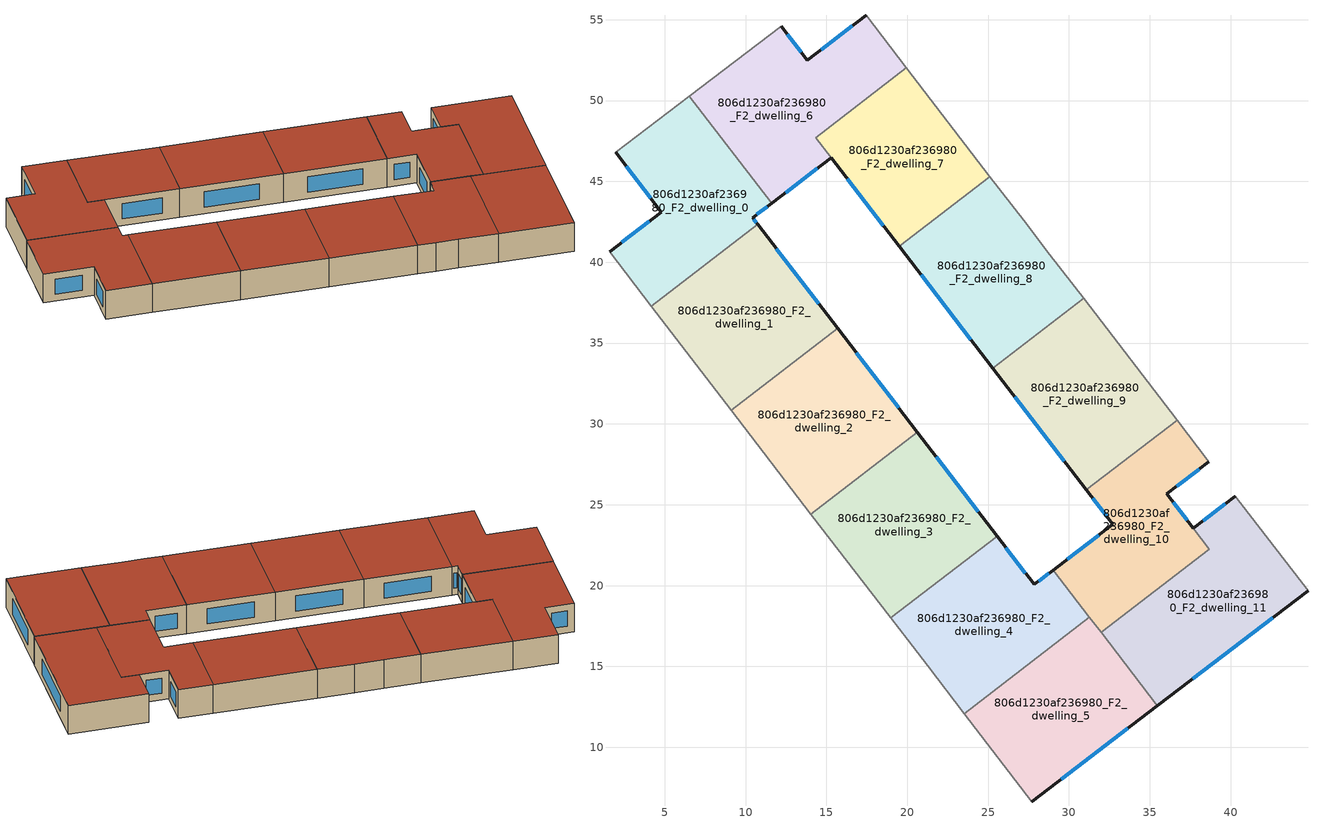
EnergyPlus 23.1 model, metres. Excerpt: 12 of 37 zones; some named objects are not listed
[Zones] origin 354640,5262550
806d1230af236980_F2_dwelling_0
 floor to 806d1230af236980_F1_dwelling_0 (EU_floor_Construction): 6.52,50.27 11.6,43.65 10.43,42.75 10.75,42.34 4.17,37.29 1.58,40.66 4.79,43.11 1.96,46.79 z6
 wall outside (EU_wall_Construction): 10.75,42.34 10.43,42.75 11.6,43.65 / 1.96,46.79 4.79,43.11 1.58,40.66 z6:9
 wall to 806d1230af236980_F2_dwelling_6 (EU_wall_Construction): 11.6,43.65 6.52,50.27 z6:9
 wall to 806d1230af236980_F2_dwelling_1 (EU_wall_Construction): 4.17,37.29 10.75,42.34 z6:9
 wall adiabatic (EU_wall_Construction): 1.58,40.66 4.17,37.29 / 6.52,50.27 1.96,46.79 z6:9
 window (EU_Window_Construction): 10.71,42.96 11.33,43.44 / 10.67,42.44 10.5,42.66 / 4.04,42.53 2.34,41.23 / 2.63,45.92 4.13,43.97 z6.7:8.3
 roof outside (EU_roof_Construction): 10.75,42.34 10.43,42.75 11.6,43.65 6.52,50.27 1.96,46.79 4.79,43.11 1.58,40.66 4.17,37.29 z9
806d1230af236980_F2_dwelling_1
 floor to 806d1230af236980_F1_dwelling_1 (EU_floor_Construction): 10.75,42.34 15.69,35.91 9.11,30.86 4.17,37.29 z6
 wall outside (EU_wall_Construction): 15.69,35.91 10.75,42.34 z6:9
 wall to 806d1230af236980_F2_dwelling_2 (EU_wall_Construction): 9.11,30.86 15.69,35.91 z6:9
 wall adiabatic (EU_wall_Construction): 4.17,37.29 9.11,30.86 z6:9
 window (EU_Window_Construction): 14.53,37.42 11.91,40.83 z6.7:8.3
 roof outside (EU_roof_Construction): 15.69,35.91 10.75,42.34 4.17,37.29 9.11,30.86 z9
806d1230af236980_F2_dwelling_10
 floor to 806d1230af236980_F1_dwelling_10 (EU_floor_Construction): 36.69,30.22 38.66,27.65 36.06,25.67 38.68,22.24 31.98,17.1 29.02,20.96 32.71,23.79 31.07,25.91 z6
 wall outside (EU_wall_Construction): 31.07,25.91 32.71,23.79 29.02,20.96 / 37.69,23.54 36.06,25.67 38.66,27.65 z6:9
 wall to 806d1230af236980_F2_dwelling_9 (EU_wall_Construction): 36.69,30.22 31.07,25.91 z6:9
 wall adiabatic (EU_wall_Construction): 38.66,27.65 36.69,30.22 z6:9
 wall to 806d1230af236980_F2_dwelling_11 (EU_wall_Construction): 31.98,17.1 38.68,22.24 37.69,23.54 z6:9
 wall to 806d1230af236980_F2_dwelling_4 (EU_wall_Construction): 29.02,20.96 31.27,18.04 z6:9
 wall to 806d1230af236980_F2_dwelling_5 (EU_wall_Construction): 31.27,18.04 31.98,17.1 z6:9
 window (EU_Window_Construction): 31.84,23.12 29.88,21.63 / 31.46,25.41 32.32,24.29 / 36.67,26.14 38.05,27.19 / 37.31,24.04 36.45,25.17 z6.7:8.3
 roof outside (EU_roof_Construction): 38.68,22.24 36.06,25.67 38.66,27.65 36.69,30.22 31.07,25.91 32.71,23.79 29.02,20.96 31.98,17.1 z9
806d1230af236980_F2_dwelling_11
 floor to 806d1230af236980_F1_dwelling_11 (EU_floor_Construction): 40.29,25.52 44.78,19.67 35.47,12.56 31.98,17.1 38.68,22.24 37.69,23.54 z6
 wall outside (EU_wall_Construction): 40.29,25.52 37.69,23.54 / 35.47,12.56 44.78,19.67 z6:9
 wall adiabatic (EU_wall_Construction): 44.78,19.67 40.29,25.52 z6:9
 wall to 806d1230af236980_F2_dwelling_5 (EU_wall_Construction): 31.98,17.1 35.47,12.56 z6:9
 window (EU_Window_Construction): 39.68,25.06 38.3,24.01 / 37.65,14.23 42.6,18 z6.7:8.3
 roof outside (EU_roof_Construction): 44.78,19.67 40.29,25.52 37.69,23.54 38.68,22.24 31.98,17.1 35.47,12.56 z9
806d1230af236980_F2_dwelling_2
 floor to 806d1230af236980_F1_dwelling_2 (EU_floor_Construction): 15.69,35.91 20.62,29.48 14.04,24.43 9.11,30.86 z6
 wall outside (EU_wall_Construction): 20.62,29.48 15.69,35.91 z6:9
 wall to 806d1230af236980_F2_dwelling_3 (EU_wall_Construction): 14.04,24.43 20.62,29.48 z6:9
 wall adiabatic (EU_wall_Construction): 9.11,30.86 14.04,24.43 z6:9
 window (EU_Window_Construction): 19.46,30.99 16.85,34.4 z6.7:8.3
 roof outside (EU_roof_Construction): 20.62,29.48 15.69,35.91 9.11,30.86 14.04,24.43 z9
806d1230af236980_F2_dwelling_3
 floor to 806d1230af236980_F1_dwelling_3 (EU_floor_Construction): 20.62,29.48 25.56,23.05 18.98,18 14.04,24.43 z6
 wall outside (EU_wall_Construction): 25.56,23.05 20.62,29.48 z6:9
 wall to 806d1230af236980_F2_dwelling_4 (EU_wall_Construction): 18.98,18 25.56,23.05 z6:9
 wall adiabatic (EU_wall_Construction): 14.04,24.43 18.98,18 z6:9
 window (EU_Window_Construction): 24.4,24.56 21.78,27.97 z6.7:8.3
 roof outside (EU_roof_Construction): 25.56,23.05 20.62,29.48 14.04,24.43 18.98,18 z9
806d1230af236980_F2_dwelling_4
 floor to 806d1230af236980_F1_dwelling_4 (EU_floor_Construction): 29.02,20.96 31.27,18.04 23.52,12.09 21.26,15.04 20.02,16.65 18.98,18 25.56,23.05 27.85,20.07 z6
 wall outside (EU_wall_Construction): 29.02,20.96 27.85,20.07 25.56,23.05 z6:9
 wall to 806d1230af236980_F2_dwelling_5 (EU_wall_Construction): 23.52,12.09 31.27,18.04 z6:9
 wall adiabatic (EU_wall_Construction): 18.98,18 20.02,16.65 21.26,15.04 23.52,12.09 z6:9
 window (EU_Window_Construction): 27.31,20.77 26.1,22.35 / 28.74,20.75 28.12,20.28 z6.7:8.3
 roof outside (EU_roof_Construction): 31.27,18.04 29.02,20.96 27.85,20.07 25.56,23.05 18.98,18 20.02,16.65 21.26,15.04 23.52,12.09 z9
806d1230af236980_F2_dwelling_5
 floor to 806d1230af236980_F1_dwelling_5 (EU_floor_Construction): 31.27,18.04 35.47,12.56 27.7,6.64 23.52,12.09 z6
 wall outside (EU_wall_Construction): 27.7,6.64 35.47,12.56 z6:9
 wall adiabatic (EU_wall_Construction): 23.52,12.09 27.7,6.64 z6:9
 window (EU_Window_Construction): 29.52,8.03 33.64,11.17 z6.7:8.3
 roof outside (EU_roof_Construction): 35.47,12.56 31.27,18.04 23.52,12.09 27.7,6.64 z9
806d1230af236980_F2_dwelling_6
 floor to 806d1230af236980_F1_dwelling_6 (EU_floor_Construction): 17.46,55.27 19.95,52.01 14.34,47.71 15.3,46.46 11.6,43.65 6.52,50.27 12.19,54.6 13.81,52.49 z6
 wall outside (EU_wall_Construction): 17.46,55.27 13.81,52.49 12.19,54.6 / 11.6,43.65 15.3,46.46 z6:9
 wall adiabatic (EU_wall_Construction): 12.19,54.6 6.52,50.27 / 19.95,52.01 17.46,55.27 z6:9
 wall to 806d1230af236980_F2_dwelling_7 (EU_wall_Construction): 15.3,46.46 14.34,47.71 19.95,52.01 z6:9
 window (EU_Window_Construction): 13.43,52.98 12.57,54.1 / 16.6,54.61 14.67,53.14 / 12.47,44.31 14.43,45.8 z6.7:8.3
 roof outside (EU_roof_Construction): 15.3,46.46 14.34,47.71 19.95,52.01 17.46,55.27 13.81,52.49 12.19,54.6 6.52,50.27 11.6,43.65 z9
806d1230af236980_F2_dwelling_7
 floor to 806d1230af236980_F1_dwelling_7 (EU_floor_Construction): 19.95,52.01 25.11,45.29 19.5,40.98 14.34,47.71 z6
 wall outside (EU_wall_Construction): 15.3,46.46 19.5,40.98 z6:9
 wall to 806d1230af236980_F2_dwelling_8 (EU_wall_Construction): 19.5,40.98 25.11,45.29 z6:9
 wall adiabatic (EU_wall_Construction): 25.11,45.29 19.95,52.01 z6:9
 window (EU_Window_Construction): 16.29,45.17 18.52,42.27 z6.7:8.3
 roof outside (EU_roof_Construction): 25.11,45.29 19.95,52.01 14.34,47.71 19.5,40.98 z9
806d1230af236980_F2_dwelling_8
 floor to 806d1230af236980_F1_dwelling_8 (EU_floor_Construction): 27.19,42.58 28.82,40.47 30.9,37.76 25.29,33.45 19.5,40.98 25.11,45.29 z6
 wall outside (EU_wall_Construction): 19.5,40.98 25.29,33.45 z6:9
 wall to 806d1230af236980_F2_dwelling_9 (EU_wall_Construction): 25.29,33.45 30.9,37.76 z6:9
 wall adiabatic (EU_wall_Construction): 30.9,37.76 28.82,40.47 27.19,42.58 25.11,45.29 z6:9
 window (EU_Window_Construction): 20.86,39.21 23.93,35.22 z6.7:8.3
 roof outside (EU_roof_Construction): 30.9,37.76 28.82,40.47 27.19,42.58 25.11,45.29 19.5,40.98 25.29,33.45 z9
806d1230af236980_F2_dwelling_9
 floor to 806d1230af236980_F1_dwelling_9 (EU_floor_Construction): 30.9,37.76 36.69,30.22 31.07,25.91 25.29,33.45 z6
 wall outside (EU_wall_Construction): 25.29,33.45 31.07,25.91 z6:9
 wall adiabatic (EU_wall_Construction): 36.69,30.22 30.9,37.76 z6:9
 window (EU_Window_Construction): 26.65,31.68 29.72,27.68 z6.7:8.3
 roof outside (EU_roof_Construction): 36.69,30.22 30.9,37.76 25.29,33.45 31.07,25.91 z9
[Building]
EU S2 Campaign: North Axis=0; Terrain=City; Solar Distribution=FullExterior
[Site:Location]
Budapest.Ferenc.Liszt.Intl.AP: Latitude=47.437; Longitude=19.256; Time Zone=1; Elevation=185
[SizingPeriod:WeatherFileDays]
AnnualSizingPeriod: Begin Month=1; Begin Day of Month=1; End Month=12; End Day of Month=31; Day of Week for Start Day=Monday; Use Weather File Daylight Saving Period=No; Use Weather File Rain and Snow Indicators=No
[MATERIAL]
EU_InternalMass_Material: Roughness=MediumRough; Thickness=0.1; Conductivity=1; Density=1800; Specific Heat=900; Thermal Absorptance=0.9; Solar Absorptance=0.7; Visible Absorptance=0.7
[MATERIAL:NOMASS] Roughness=MediumRough; Thermal Absorptance=0.9; Solar Absorptance=0.7; Visible Absorptance=0.7
Name | Thermal Resistance
EU_wall_NoMass | 0.832559
EU_roof_NoMass | 1.39638
EU_floor_NoMass | 0.872794
[WINDOWMATERIAL:SIMPLEGLAZINGSYSTEM]
EU_Window_SimpleGlazing: UFactor=2.79869; Solar Heat Gain Coefficient=0.75; Visible Transmittance=0.75
[CONSTRUCTION]
EU_wall_Construction: EU_wall_NoMass
EU_roof_Construction: EU_roof_NoMass
EU_floor_Construction: EU_floor_NoMass
EU_Window_Construction: EU_Window_SimpleGlazing
EU_InternalMass_Construction: EU_InternalMass_Material
[ZONE] Type=1; Multiplier=1; Ceiling Height=autocalculate; Floor Area=autocalculate; Part of Total Floor Area=Yes
Name | Volume
806d1230af236980_F2_dwelling_0; 806d1230af236980_F2_dwelling_9 | 201.675
806d1230af236980_F2_dwelling_1 | 201.673
806d1230af236980_F2_dwelling_10 | 185.695
806d1230af236980_F2_dwelling_11 | 217.629
806d1230af236980_F2_dwelling_2 | 201.653
806d1230af236980_F2_dwelling_3 | 201.687
806d1230af236980_F2_dwelling_4 | 201.69
806d1230af236980_F2_dwelling_5 | 201.652
806d1230af236980_F2_dwelling_6 | 223.427
806d1230af236980_F2_dwelling_7 | 179.832
806d1230af236980_F2_dwelling_8 | 201.641
[INTERNALMASS] Construction=EU_InternalMass_Construction
Name | Zone or ZoneList | Surface Area
806d1230af236980_F2_dwelling_0_EU_InternalMass | 806d1230af236980_F2_dwelling_0 | 67.2251
806d1230af236980_F2_dwelling_1_EU_InternalMass | 806d1230af236980_F2_dwelling_1 | 67.2243
806d1230af236980_F2_dwelling_2_EU_InternalMass | 806d1230af236980_F2_dwelling_2 | 67.2176
806d1230af236980_F2_dwelling_3_EU_InternalMass | 806d1230af236980_F2_dwelling_3 | 67.2291
806d1230af236980_F2_dwelling_4_EU_InternalMass | 806d1230af236980_F2_dwelling_4 | 67.23
806d1230af236980_F2_dwelling_5_EU_InternalMass | 806d1230af236980_F2_dwelling_5 | 67.2174
806d1230af236980_F2_dwelling_6_EU_InternalMass | 806d1230af236980_F2_dwelling_6 | 74.4765
806d1230af236980_F2_dwelling_7_EU_InternalMass | 806d1230af236980_F2_dwelling_7 | 59.9662
806d1230af236980_F2_dwelling_8_EU_InternalMass | 806d1230af236980_F2_dwelling_8 | 67.2138
806d1230af236980_F2_dwelling_9_EU_InternalMass | 806d1230af236980_F2_dwelling_9 | 67.2249
806d1230af236980_F2_dwelling_10_EU_InternalMass | 806d1230af236980_F2_dwelling_10 | 61.8979
806d1230af236980_F2_dwelling_11_EU_InternalMass | 806d1230af236980_F2_dwelling_11 | 72.5466
[OTHEREQUIPMENT] Fuel Type=Electricity; Design Level Calculation Method=Watts/Area; Power per Zone Floor Area=1; Fraction Latent=0; Fraction Radiant=0; Fraction Lost=0; Carbon Dioxide Generation Rate=0; EndUse Subcategory=EU_Step8_InternalGains
Name | Zone or ZoneList or Space or SpaceList | Schedule
EU_Step8_InternalGain_806d1230af236980_F2_dwelling_0_f000 | 806d1230af236980_F2_dwelling_0 | EU_Step8_GainSchedule_806d1230af236980_F2_dwelling_0_f000
EU_Step8_InternalGain_806d1230af236980_F2_dwelling_1_f000 | 806d1230af236980_F2_dwelling_1 | EU_Step8_GainSchedule_806d1230af236980_F2_dwelling_1_f000
EU_Step8_InternalGain_806d1230af236980_F2_dwelling_2_f000 | 806d1230af236980_F2_dwelling_2 | EU_Step8_GainSchedule_806d1230af236980_F2_dwelling_2_f000
EU_Step8_InternalGain_806d1230af236980_F2_dwelling_3_f000 | 806d1230af236980_F2_dwelling_3 | EU_Step8_GainSchedule_806d1230af236980_F2_dwelling_3_f000
EU_Step8_InternalGain_806d1230af236980_F2_dwelling_4_f000 | 806d1230af236980_F2_dwelling_4 | EU_Step8_GainSchedule_806d1230af236980_F2_dwelling_4_f000
EU_Step8_InternalGain_806d1230af236980_F2_dwelling_5_f000 | 806d1230af236980_F2_dwelling_5 | EU_Step8_GainSchedule_806d1230af236980_F2_dwelling_5_f000
EU_Step8_InternalGain_806d1230af236980_F2_dwelling_6_f000 | 806d1230af236980_F2_dwelling_6 | EU_Step8_GainSchedule_806d1230af236980_F2_dwelling_6_f000
EU_Step8_InternalGain_806d1230af236980_F2_dwelling_7_f000 | 806d1230af236980_F2_dwelling_7 | EU_Step8_GainSchedule_806d1230af236980_F2_dwelling_7_f000
EU_Step8_InternalGain_806d1230af236980_F2_dwelling_8_f000 | 806d1230af236980_F2_dwelling_8 | EU_Step8_GainSchedule_806d1230af236980_F2_dwelling_8_f000
EU_Step8_InternalGain_806d1230af236980_F2_dwelling_9_f000 | 806d1230af236980_F2_dwelling_9 | EU_Step8_GainSchedule_806d1230af236980_F2_dwelling_9_f000
EU_Step8_InternalGain_806d1230af236980_F2_dwelling_10_f000 | 806d1230af236980_F2_dwelling_10 | EU_Step8_GainSchedule_806d1230af236980_F2_dwelling_10_f000
EU_Step8_InternalGain_806d1230af236980_F2_dwelling_11_f000 | 806d1230af236980_F2_dwelling_11 | EU_Step8_GainSchedule_806d1230af236980_F2_dwelling_11_f000
[ZONEVENTILATION:DESIGNFLOWRATE] Schedule=EU_AlwaysOn; Design Flow Rate Calculation Method=AirChanges/Hour; Air Changes per Hour=0.475469; Ventilation Type=Natural; Fan Pressure Rise=0; Fan Total Efficiency=1; Constant Term Coefficient=1; Temperature Term Coefficient=0; Velocity Term Coefficient=0; Velocity Squared Term Coefficient=0; Minimum Indoor Temperature=-100; Maximum Indoor Temperature=100; Delta Temperature=-100; Minimum Outdoor Temperature=-100; Maximum Outdoor Temperature=100; Maximum Wind Speed=40
Name | Zone or ZoneList or Space or SpaceList
EU_ConstantAir_806d1230af236980_F2_dwelling_0 | 806d1230af236980_F2_dwelling_0
EU_ConstantAir_806d1230af236980_F2_dwelling_1 | 806d1230af236980_F2_dwelling_1
EU_ConstantAir_806d1230af236980_F2_dwelling_2 | 806d1230af236980_F2_dwelling_2
EU_ConstantAir_806d1230af236980_F2_dwelling_3 | 806d1230af236980_F2_dwelling_3
EU_ConstantAir_806d1230af236980_F2_dwelling_4 | 806d1230af236980_F2_dwelling_4
EU_ConstantAir_806d1230af236980_F2_dwelling_5 | 806d1230af236980_F2_dwelling_5
EU_ConstantAir_806d1230af236980_F2_dwelling_6 | 806d1230af236980_F2_dwelling_6
EU_ConstantAir_806d1230af236980_F2_dwelling_7 | 806d1230af236980_F2_dwelling_7
EU_ConstantAir_806d1230af236980_F2_dwelling_8 | 806d1230af236980_F2_dwelling_8
EU_ConstantAir_806d1230af236980_F2_dwelling_9 | 806d1230af236980_F2_dwelling_9
EU_ConstantAir_806d1230af236980_F2_dwelling_10 | 806d1230af236980_F2_dwelling_10
EU_ConstantAir_806d1230af236980_F2_dwelling_11 | 806d1230af236980_F2_dwelling_11
[HVACTEMPLATE:ZONE:IDEALLOADSAIRSYSTEM] System Availability Schedule=EU_AlwaysOn; Maximum Heating Supply Air Temperature=50; Minimum Cooling Supply Air Temperature=13; Maximum Heating Supply Air Humidity Ratio=0.0156; Minimum Cooling Supply Air Humidity Ratio=0.0077; Heating Limit=NoLimit; Cooling Limit=NoLimit; Heating Availability Schedule=EU_AlwaysOn; Cooling Availability Schedule=EU_CoolingOff; Dehumidification Control Type=ConstantSensibleHeatRatio; Cooling Sensible Heat Ratio=0.7; Dehumidification Setpoint=60; Humidification Control Type=None; Humidification Setpoint=30; Outdoor Air Method=None; Outdoor Air Flow Rate per Person=0.00944; Outdoor Air Flow Rate per Zone Floor Area=0; Outdoor Air Flow Rate per Zone=0; Demand Controlled Ventilation Type=None; Outdoor Air Economizer Type=NoEconomizer; Heat Recovery Type=None; Sensible Heat Recovery Effectiveness=0.7; Latent Heat Recovery Effectiveness=0.65
Name | Template Thermostat
806d1230af236980_F2_dwelling_0 | EU_HeatOnly_806d1230af236980_F2_dwelling_0
806d1230af236980_F2_dwelling_1 | EU_HeatOnly_806d1230af236980_F2_dwelling_1
806d1230af236980_F2_dwelling_2 | EU_HeatOnly_806d1230af236980_F2_dwelling_2
806d1230af236980_F2_dwelling_3 | EU_HeatOnly_806d1230af236980_F2_dwelling_3
806d1230af236980_F2_dwelling_4 | EU_HeatOnly_806d1230af236980_F2_dwelling_4
806d1230af236980_F2_dwelling_5 | EU_HeatOnly_806d1230af236980_F2_dwelling_5
806d1230af236980_F2_dwelling_6 | EU_HeatOnly_806d1230af236980_F2_dwelling_6
806d1230af236980_F2_dwelling_7 | EU_HeatOnly_806d1230af236980_F2_dwelling_7
806d1230af236980_F2_dwelling_8 | EU_HeatOnly_806d1230af236980_F2_dwelling_8
806d1230af236980_F2_dwelling_9 | EU_HeatOnly_806d1230af236980_F2_dwelling_9
806d1230af236980_F2_dwelling_10 | EU_HeatOnly_806d1230af236980_F2_dwelling_10
806d1230af236980_F2_dwelling_11 | EU_HeatOnly_806d1230af236980_F2_dwelling_11
[SIZING:ZONE] Zone Cooling Design Supply Air Temperature Input Method=SupplyAirTemperature; Zone Cooling Design Supply Air Temperature=13; Zone Heating Design Supply Air Temperature Input Method=SupplyAirTemperature; Zone Heating Design Supply Air Temperature=50; Zone Cooling Design Supply Air Humidity Ratio=0.008; Zone Heating Design Supply Air Humidity Ratio=0.008; Cooling Design Air Flow Method=DesignDay; Cooling Design Air Flow Rate=0; Cooling Minimum Air Flow per Zone Floor Area=0.000762; Cooling Minimum Air Flow=0; Cooling Minimum Air Flow Fraction=0.2; Heating Design Air Flow Method=DesignDay; Heating Design Air Flow Rate=0; Heating Maximum Air Flow per Zone Floor Area=0.002032; Heating Maximum Air Flow=0.141576; Heating Maximum Air Flow Fraction=0.3; Account for Dedicated Outdoor Air System=No; Dedicated Outdoor Air System Control Strategy=NeutralSupplyAir; Dedicated Outdoor Air Low Setpoint Temperature for Design=autosize; Dedicated Outdoor Air High Setpoint Temperature for Design=autosize; Zone Load Sizing Method=Sensible Load Only No Latent Load; Zone Latent Cooling Design Supply Air Humidity Ratio Input Method=HumidityRatioDifference; Zone Cooling Design Supply Air Humidity Ratio Difference=0.005; Zone Latent Heating Design Supply Air Humidity Ratio Input Method=HumidityRatioDifference; Zone Humidification Design Supply Air Humidity Ratio Difference=0.005
806d1230af236980_F2_dwelling_0; 806d1230af236980_F2_dwelling_1; 806d1230af236980_F2_dwelling_2; 806d1230af236980_F2_dwelling_3; 806d1230af236980_F2_dwelling_4; 806d1230af236980_F2_dwelling_5; 806d1230af236980_F2_dwelling_6; 806d1230af236980_F2_dwelling_7; 806d1230af236980_F2_dwelling_8; 806d1230af236980_F2_dwelling_9; 806d1230af236980_F2_dwelling_10; 806d1230af236980_F2_dwelling_11
[SCHEDULE:CONSTANT]
Name | Hourly Value
EU_AlwaysOn | 1
EU_CoolingOff | 0
[SCHEDULE:FILE] Column Number=1; Rows to Skip at Top=0; Number of Hours of Data=8760; Column Separator=Comma; Interpolate to Timestep=No; Minutes per Item=60; Adjust Schedule for Daylight Savings=Yes
Name | File
EU_Step8_GainSchedule_806d1230af236980_F2_dwelling_0_f000 | ../../schedules/806d1230af236980/806d1230af236980_F2_dwelling_0_f000_gain.csv
EU_Step8_GainSchedule_806d1230af236980_F2_dwelling_1_f000 | ../../schedules/806d1230af236980/806d1230af236980_F2_dwelling_1_f000_gain.csv
EU_Step8_GainSchedule_806d1230af236980_F2_dwelling_2_f000 | ../../schedules/806d1230af236980/806d1230af236980_F2_dwelling_2_f000_gain.csv
EU_Step8_GainSchedule_806d1230af236980_F2_dwelling_3_f000 | ../../schedules/806d1230af236980/806d1230af236980_F2_dwelling_3_f000_gain.csv
EU_Step8_GainSchedule_806d1230af236980_F2_dwelling_4_f000 | ../../schedules/806d1230af236980/806d1230af236980_F2_dwelling_4_f000_gain.csv
EU_Step8_GainSchedule_806d1230af236980_F2_dwelling_5_f000 | ../../schedules/806d1230af236980/806d1230af236980_F2_dwelling_5_f000_gain.csv
EU_Step8_GainSchedule_806d1230af236980_F2_dwelling_6_f000 | ../../schedules/806d1230af236980/806d1230af236980_F2_dwelling_6_f000_gain.csv
EU_Step8_GainSchedule_806d1230af236980_F2_dwelling_7_f000 | ../../schedules/806d1230af236980/806d1230af236980_F2_dwelling_7_f000_gain.csv
EU_Step8_GainSchedule_806d1230af236980_F2_dwelling_8_f000 | ../../schedules/806d1230af236980/806d1230af236980_F2_dwelling_8_f000_gain.csv
EU_Step8_GainSchedule_806d1230af236980_F2_dwelling_9_f000 | ../../schedules/806d1230af236980/806d1230af236980_F2_dwelling_9_f000_gain.csv
EU_Step8_GainSchedule_806d1230af236980_F2_dwelling_10_f000 | ../../schedules/806d1230af236980/806d1230af236980_F2_dwelling_10_f000_gain.csv
EU_Step8_GainSchedule_806d1230af236980_F2_dwelling_11_f000 | ../../schedules/806d1230af236980/806d1230af236980_F2_dwelling_11_f000_gain.csv
